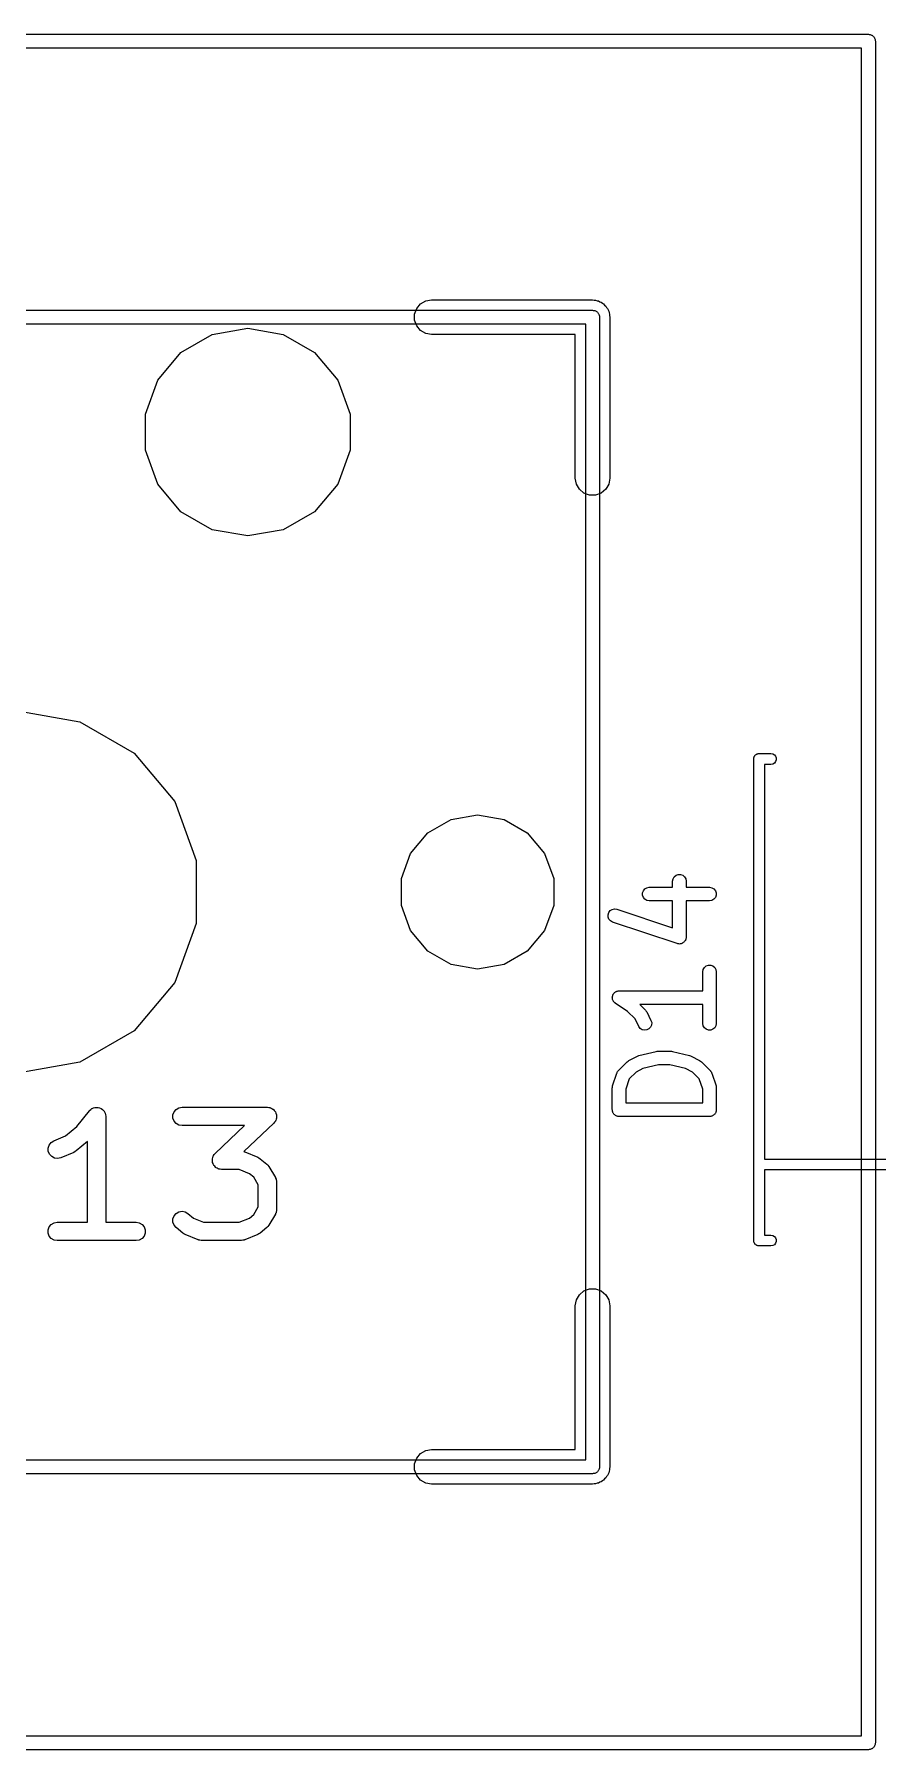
# Model space of a CAD drawing. Header units: millimetres. Extents: x 50 to 169, y 50 to 167.
# Drawn here: x 120.29 to 129.61, y 108.3 to 127.25 of the extents above; entities that cross this region are included whole.
import ezdxf

# ---------------------------------------------------------------- set-up
doc = ezdxf.new("R2010")
doc.units = ezdxf.units.MM
doc.layers.add('BLACK', color=7, linetype='Continuous')

# ---------------------------------------------------------------- blocks, each defined once
blk = doc.blocks.new('hhskb2-Cmts.User')
at = {"layer": 'BLACK'}
for p, q in [((100.65, -62.5738), (113.35, -62.5738)), ((113.35, -62.5738), (113.357, -62.575)), ((113.357, -62.575), (113.363, -62.575)), ((113.363, -62.575), (113.369, -62.5772)), ((113.369, -62.5772), (113.376, -62.5784)), ((113.376, -62.5784), (113.382, -62.5817)), ((113.382, -62.5817), (113.388, -62.584)), ((113.388, -62.584), (113.393, -62.5883)), ((113.393, -62.5883), (113.399, -62.5916)), ((113.399, -62.5916), (113.403, -62.5967)), ((113.403, -62.5967), (113.408, -62.601)), ((113.408, -62.601), (113.412, -62.6068)), ((113.412, -62.6068), (113.416, -62.6119)), ((113.416, -62.6119), (113.418, -62.6182)), ((113.418, -62.6182), (113.422, -62.6239)), ((113.422, -62.6239), (113.423, -62.6305)), ((113.423, -62.6305), (113.425, -62.6368)), ((113.425, -62.6368), (113.425, -62.6434)), ((113.425, -62.6434), (113.426, -62.65)), ((113.426, -62.65), (113.426, -75.35)), ((113.274, -62.7262), (100.726, -62.7262)), ((113.274, -75.2738), (113.274, -62.7262)), ((100.726, -75.2738), (113.274, -75.2738)), ((113.393, -75.4117), (113.388, -75.416)), ((113.399, -75.4084), (113.393, -75.4117)), ((113.403, -75.4033), (113.399, -75.4084)), ((113.408, -75.399), (113.403, -75.4033)), ((113.412, -75.3932), (113.408, -75.399)), ((113.416, -75.3881), (113.412, -75.3932)), ((113.418, -75.3818), (113.416, -75.3881)), ((113.422, -75.3761), (113.418, -75.3818)), ((113.423, -75.3695), (113.422, -75.3761)), ((113.425, -75.3632), (113.423, -75.3695)), ((113.426, -75.35), (113.425, -75.3566)), ((113.425, -75.3566), (113.425, -75.3632)), ((113.35, -75.4262), (100.65, -75.4262)), ((113.357, -75.425), (113.35, -75.4262)), ((113.363, -75.425), (113.357, -75.425)), ((113.369, -75.4228), (113.363, -75.425)), ((113.376, -75.4216), (113.369, -75.4228)), ((113.382, -75.4183), (113.376, -75.4216)), ((113.388, -75.416), (113.382, -75.4183))]:
    blk.add_line(p, q, dxfattribs=at)
blk = doc.blocks.new('hhskb2-Dwgs.User')
at = {"layer": 'BLACK'}
for p, q in [((97.602, -59.5258), (116.398, -59.5258)), ((116.322, -59.6782), (97.6782, -59.6782)), ((116.322, -78.3218), (116.322, -59.6782)), ((116.398, -59.5258), (116.405, -59.527)), ((116.405, -59.527), (116.411, -59.527)), ((116.411, -59.527), (116.417, -59.5292)), ((116.417, -59.5292), (116.424, -59.5304)), ((116.424, -59.5304), (116.43, -59.5337)), ((116.43, -59.5337), (116.436, -59.536)), ((116.436, -59.536), (116.441, -59.5403)), ((116.441, -59.5403), (116.447, -59.5436)), ((116.447, -59.5436), (116.451, -59.5487)), ((116.451, -59.5487), (116.456, -59.553)), ((116.456, -59.553), (116.46, -59.5588)), ((116.46, -59.5588), (116.464, -59.5639)), ((116.464, -59.5639), (116.466, -59.5702)), ((116.466, -59.5702), (116.47, -59.5759)), ((116.47, -59.5759), (116.471, -59.5825)), ((116.471, -59.5825), (116.473, -59.5888)), ((116.473, -59.5888), (116.473, -59.5954)), ((116.473, -59.5954), (116.474, -59.602)), ((116.474, -59.602), (116.474, -78.398)), ((97.6782, -78.3218), (116.322, -78.3218)), ((116.46, -78.4412), (116.456, -78.447)), ((116.464, -78.4361), (116.46, -78.4412)), ((116.466, -78.4298), (116.464, -78.4361)), ((116.47, -78.4241), (116.466, -78.4298)), ((116.471, -78.4175), (116.47, -78.4241)), ((116.473, -78.4112), (116.471, -78.4175)), ((116.474, -78.398), (116.473, -78.4046)), ((116.473, -78.4046), (116.473, -78.4112)), ((116.398, -78.4742), (97.602, -78.4742)), ((116.405, -78.473), (116.398, -78.4742)), ((116.411, -78.473), (116.405, -78.473)), ((116.417, -78.4708), (116.411, -78.473)), ((116.424, -78.4696), (116.417, -78.4708)), ((116.43, -78.4663), (116.424, -78.4696)), ((116.436, -78.464), (116.43, -78.4663)), ((116.441, -78.4597), (116.436, -78.464)), ((116.447, -78.4564), (116.441, -78.4597)), ((116.451, -78.4513), (116.447, -78.4564)), ((116.456, -78.447), (116.451, -78.4513))]:
    blk.add_line(p, q, dxfattribs=at)
blk = doc.blocks.new('hhskb2-F.SilkS')
at = {"layer": 'BLACK'}
for p, q in [((111.407, -62.5547), (111.45, -62.5041)), ((111.45, -62.5041), (111.507, -62.471)), ((111.507, -62.471), (111.572, -62.4595)), ((111.572, -62.4595), (113.35, -62.4595)), ((113.35, -62.4595), (113.366, -62.4624)), ((113.366, -62.4624), (113.383, -62.4624)), ((113.383, -62.4624), (113.399, -62.4681)), ((113.399, -62.4681), (113.415, -62.471)), ((113.415, -62.471), (113.43, -62.4793)), ((113.43, -62.4793), (113.445, -62.485)), ((113.445, -62.485), (113.458, -62.4957)), ((113.458, -62.4957), (113.472, -62.5041)), ((113.472, -62.5041), (113.483, -62.5168)), ((113.483, -62.5168), (113.496, -62.5275)), ((113.496, -62.5275), (113.504, -62.542)), ((111.384, -62.6169), (111.407, -62.5547)), ((111.384, -62.6831), (111.384, -62.6169)), ((111.407, -62.7452), (111.384, -62.6831)), ((113.504, -62.542), (113.515, -62.5547)), ((113.515, -62.5547), (113.521, -62.5704)), ((113.521, -62.5704), (113.529, -62.5848)), ((113.529, -62.5848), (113.532, -62.6013)), ((113.532, -62.6013), (113.538, -62.6169)), ((113.538, -62.6169), (113.538, -62.6336)), ((113.538, -62.6336), (113.54, -62.65)), ((113.54, -62.65), (113.54, -64.428)), ((108.802, -63.0411), (109.148, -62.8418)), ((109.148, -62.8418), (109.54, -62.7726)), ((109.54, -62.7726), (109.932, -62.8418)), ((109.932, -62.8418), (110.278, -63.0411)), ((111.45, -62.7959), (111.407, -62.7452)), ((111.507, -62.829), (111.45, -62.7959)), ((111.572, -62.8405), (111.507, -62.829)), ((113.159, -62.8405), (111.572, -62.8405)), ((113.159, -64.428), (113.159, -62.8405)), ((108.546, -63.3463), (108.802, -63.0411)), ((110.278, -63.0411), (110.534, -63.3463)), ((108.41, -63.7208), (108.546, -63.3463)), ((110.534, -63.3463), (110.67, -63.7208)), ((108.41, -64.1192), (108.41, -63.7208)), ((110.67, -63.7208), (110.67, -64.1192)), ((108.546, -64.4937), (108.41, -64.1192)), ((110.67, -64.1192), (110.534, -64.4937)), ((108.802, -64.7989), (108.546, -64.4937)), ((110.534, -64.4937), (110.278, -64.7989)), ((113.171, -64.4932), (113.159, -64.428)), ((113.204, -64.5505), (113.171, -64.4932)), ((113.255, -64.593), (113.204, -64.5505)), ((113.317, -64.6156), (113.255, -64.593)), ((113.445, -64.593), (113.383, -64.6156)), ((113.496, -64.5505), (113.445, -64.593)), ((113.529, -64.4932), (113.496, -64.5505)), ((113.54, -64.428), (113.529, -64.4932)), ((109.148, -64.9982), (108.802, -64.7989)), ((110.278, -64.7989), (109.932, -64.9982)), ((113.383, -64.6156), (113.317, -64.6156)), ((109.54, -65.0674), (109.148, -64.9982)), ((109.932, -64.9982), (109.54, -65.0674)), ((107, -66.9985), (107.685, -67.1192)), ((107.685, -67.1192), (108.287, -67.4667)), ((108.287, -67.4667), (108.733, -67.9992)), ((115.13, -67.53), (115.131, -67.5248)), ((115.13, -72.85), (115.13, -67.53)), ((115.131, -67.5196), (115.133, -67.5147)), ((115.131, -67.5248), (115.131, -67.5196)), ((115.133, -67.5147), (115.134, -67.5095)), ((115.134, -67.5095), (115.136, -67.5049)), ((115.136, -67.5049), (115.138, -67.5)), ((115.138, -67.5), (115.141, -67.496)), ((115.141, -67.496), (115.144, -67.4914)), ((115.144, -67.4914), (115.148, -67.4881)), ((115.148, -67.4881), (115.151, -67.484)), ((115.151, -67.484), (115.156, -67.4814)), ((115.156, -67.4814), (115.16, -67.478)), ((115.16, -67.478), (115.165, -67.4762)), ((115.165, -67.4762), (115.169, -67.4736)), ((115.169, -67.4736), (115.175, -67.4727)), ((115.175, -67.4727), (115.18, -67.4709)), ((115.18, -67.4709), (115.185, -67.4709)), ((115.185, -67.4709), (115.19, -67.47)), ((115.19, -67.47), (115.32, -67.47)), ((115.32, -67.59), (115.25, -67.59)), ((115.25, -67.59), (115.25, -71.95)), ((115.32, -67.47), (115.341, -67.4736)), ((115.341, -67.5864), (115.32, -67.59)), ((115.341, -67.4736), (115.359, -67.484)), ((115.359, -67.576), (115.341, -67.5864)), ((115.359, -67.484), (115.372, -67.5)), ((115.372, -67.56), (115.359, -67.576)), ((115.372, -67.5), (115.379, -67.5196)), ((115.379, -67.5404), (115.372, -67.56)), ((115.379, -67.5196), (115.379, -67.5404)), ((108.733, -67.9992), (108.971, -68.6524)), ((111.531, -68.3457), (111.788, -68.1974)), ((111.788, -68.1974), (112.08, -68.1458)), ((112.08, -68.1458), (112.372, -68.1974)), ((112.372, -68.1974), (112.629, -68.3457)), ((111.34, -68.5729), (111.531, -68.3457)), ((112.629, -68.3457), (112.82, -68.5729)), ((111.239, -68.8517), (111.34, -68.5729)), ((112.82, -68.5729), (112.921, -68.8517)), ((108.971, -68.6524), (108.971, -69.3476)), ((111.239, -69.1483), (111.239, -68.8517)), ((112.921, -68.8517), (112.921, -69.1483)), ((113.911, -68.9858), (113.928, -68.9659)), ((113.928, -68.9659), (113.95, -68.9529)), ((113.95, -68.9529), (113.976, -68.9483)), ((113.976, -68.9483), (114.234, -68.9483)), ((114.234, -68.8805), (114.239, -68.8548)), ((114.234, -68.9483), (114.234, -68.8805)), ((114.239, -68.8548), (114.252, -68.8323)), ((114.252, -68.8323), (114.272, -68.8155)), ((114.272, -68.8155), (114.296, -68.8066)), ((114.296, -68.8066), (114.322, -68.8066)), ((114.322, -68.8066), (114.347, -68.8155)), ((114.347, -68.8155), (114.367, -68.8323)), ((114.367, -68.8323), (114.38, -68.8548)), ((114.38, -68.8548), (114.384, -68.8805)), ((114.384, -68.8805), (114.384, -68.9483)), ((114.384, -68.9483), (114.642, -68.9483)), ((114.642, -68.9483), (114.668, -68.9529)), ((114.668, -68.9529), (114.691, -68.9659)), ((114.691, -68.9659), (114.707, -68.9858)), ((111.34, -69.4271), (111.239, -69.1483)), ((112.921, -69.1483), (112.82, -69.4271)), ((113.902, -69.0103), (113.911, -68.9858)), ((113.902, -69.0364), (113.902, -69.0103)), ((113.911, -69.0608), (113.902, -69.0364)), ((113.928, -69.0808), (113.911, -69.0608)), ((113.95, -69.0938), (113.928, -69.0808)), ((113.976, -69.0983), (113.95, -69.0938)), ((114.234, -69.0983), (113.976, -69.0983)), ((114.234, -69.3955), (114.234, -69.0983)), ((114.642, -69.0983), (114.384, -69.0983)), ((114.384, -69.0983), (114.384, -69.4995)), ((114.668, -69.0938), (114.642, -69.0983)), ((114.691, -69.0808), (114.668, -69.0938)), ((114.707, -69.0608), (114.691, -69.0808)), ((114.707, -68.9858), (114.716, -69.0103)), ((114.716, -69.0364), (114.707, -69.0608)), ((114.716, -69.0103), (114.716, -69.0364)), ((108.971, -69.3476), (108.733, -70.0008)), ((113.521, -69.2504), (113.529, -69.2257)), ((113.521, -69.2765), (113.521, -69.2504)), ((113.531, -69.3007), (113.521, -69.2765)), ((113.529, -69.2257), (113.545, -69.2053)), ((113.548, -69.3202), (113.531, -69.3007)), ((113.545, -69.2053), (113.567, -69.1917)), ((113.571, -69.3326), (113.548, -69.3202)), ((113.567, -69.1917), (113.593, -69.1865)), ((114.285, -69.5707), (113.571, -69.3326)), ((113.593, -69.1865), (113.618, -69.1903)), ((113.618, -69.1903), (114.234, -69.3955)), ((111.531, -69.6543), (111.34, -69.4271)), ((112.82, -69.4271), (112.629, -69.6543)), ((114.375, -69.5352), (114.37, -69.5412)), ((114.377, -69.53), (114.375, -69.5352)), ((114.38, -69.5252), (114.377, -69.53)), ((114.381, -69.5177), (114.38, -69.5252)), ((114.383, -69.5105), (114.381, -69.5177)), ((114.384, -69.4995), (114.383, -69.505)), ((114.383, -69.505), (114.383, -69.5105)), ((111.788, -69.8026), (111.531, -69.6543)), ((112.629, -69.6543), (112.372, -69.8026)), ((114.291, -69.5715), (114.285, -69.5707)), ((114.296, -69.5734), (114.291, -69.5715)), ((114.304, -69.5734), (114.296, -69.5734)), ((114.311, -69.5745), (114.304, -69.5734)), ((114.317, -69.5734), (114.311, -69.5745)), ((114.322, -69.5734), (114.317, -69.5734)), ((114.329, -69.5708), (114.322, -69.5734)), ((114.337, -69.5693), (114.329, -69.5708)), ((114.341, -69.5664), (114.337, -69.5693)), ((114.347, -69.5645), (114.341, -69.5664)), ((114.352, -69.5596), (114.347, -69.5645)), ((114.359, -69.5556), (114.352, -69.5596)), ((114.362, -69.5513), (114.359, -69.5556)), ((114.367, -69.5477), (114.362, -69.5513)), ((114.37, -69.5412), (114.367, -69.5477)), ((112.08, -69.8541), (111.788, -69.8026)), ((112.372, -69.8026), (112.08, -69.8541)), ((114.567, -69.8805), (114.572, -69.8548)), ((114.567, -70.0912), (114.567, -69.8805)), ((114.572, -69.8548), (114.585, -69.8323)), ((114.585, -69.8323), (114.605, -69.8155)), ((114.605, -69.8155), (114.629, -69.8066)), ((114.629, -69.8066), (114.655, -69.8066)), ((114.655, -69.8066), (114.68, -69.8155)), ((114.68, -69.8155), (114.7, -69.8323)), ((114.7, -69.8323), (114.713, -69.8548)), ((114.713, -69.8548), (114.717, -69.8805)), ((114.717, -69.8805), (114.717, -70.4519)), ((108.733, -70.0008), (108.287, -70.5332)), ((113.592, -70.1119), (113.594, -70.1087)), ((113.594, -70.1087), (113.602, -70.1043)), ((113.602, -70.1043), (113.609, -70.099)), ((113.609, -70.099), (113.613, -70.0978)), ((113.613, -70.0978), (113.617, -70.0957)), ((113.617, -70.0957), (113.626, -70.0942)), ((113.626, -70.0942), (113.634, -70.0916)), ((113.634, -70.0916), (113.638, -70.0919)), ((113.638, -70.0919), (113.642, -70.0912)), ((113.642, -70.0912), (114.567, -70.0912)), ((113.568, -70.1614), (113.569, -70.1573)), ((113.569, -70.1703), (113.568, -70.1614)), ((113.569, -70.1532), (113.572, -70.1448)), ((113.569, -70.1573), (113.569, -70.1532)), ((113.569, -70.1792), (113.569, -70.1703)), ((113.57, -70.1831), (113.569, -70.1792)), ((113.57, -70.1873), (113.57, -70.1831)), ((113.574, -70.1953), (113.57, -70.1873)), ((113.572, -70.1448), (113.574, -70.1361)), ((113.574, -70.1361), (113.576, -70.1326)), ((113.577, -70.2037), (113.574, -70.1953)), ((113.576, -70.1326), (113.577, -70.1287)), ((113.577, -70.1287), (113.583, -70.1218)), ((113.58, -70.2069), (113.577, -70.2037)), ((113.582, -70.2106), (113.58, -70.2069)), ((113.588, -70.2168), (113.582, -70.2106)), ((113.583, -70.1218), (113.588, -70.1144)), ((113.588, -70.1144), (113.592, -70.1119)), ((113.594, -70.2236), (113.588, -70.2168)), ((113.598, -70.2257), (113.594, -70.2236)), ((113.601, -70.2286), (113.598, -70.2257)), ((113.737, -70.3197), (113.601, -70.2286)), ((114.567, -70.2412), (113.871, -70.2412)), ((113.871, -70.2412), (113.934, -70.3036)), ((114.567, -70.4519), (114.567, -70.2412)), ((113.819, -70.4011), (113.737, -70.3197)), ((113.861, -70.4854), (113.819, -70.4011)), ((113.877, -70.5064), (113.861, -70.4854)), ((113.934, -70.3036), (113.94, -70.3135)), ((113.94, -70.3135), (113.948, -70.3231)), ((113.948, -70.3231), (113.995, -70.4184)), ((114.001, -70.4693), (113.991, -70.4932)), ((113.995, -70.4184), (114.003, -70.4433)), ((114.003, -70.4433), (114.001, -70.4693)), ((114.572, -70.4776), (114.567, -70.4519)), ((114.585, -70.5001), (114.572, -70.4776)), ((114.713, -70.4776), (114.7, -70.5001)), ((114.717, -70.4519), (114.713, -70.4776)), ((108.287, -70.5332), (107.685, -70.8808)), ((113.898, -70.5207), (113.877, -70.5064)), ((113.924, -70.5268), (113.898, -70.5207)), ((113.949, -70.5238), (113.924, -70.5268)), ((113.973, -70.5121), (113.949, -70.5238)), ((113.991, -70.4932), (113.973, -70.5121)), ((114.605, -70.5169), (114.585, -70.5001)), ((114.629, -70.5258), (114.605, -70.5169)), ((114.655, -70.5258), (114.629, -70.5258)), ((114.68, -70.5169), (114.655, -70.5258)), ((114.7, -70.5001), (114.68, -70.5169)), ((113.742, -70.8682), (113.752, -70.861)), ((113.752, -70.861), (113.847, -70.8134)), ((113.847, -70.8134), (113.855, -70.8111)), ((113.855, -70.8111), (113.862, -70.8077)), ((113.862, -70.8077), (114.053, -70.7601)), ((114.053, -70.7601), (114.062, -70.7595)), ((114.062, -70.7595), (114.071, -70.7579)), ((114.071, -70.7579), (114.214, -70.7579)), ((114.214, -70.7579), (114.223, -70.7595)), ((114.223, -70.7595), (114.232, -70.7601)), ((114.232, -70.7601), (114.422, -70.8077)), ((114.422, -70.8077), (114.43, -70.8111)), ((114.43, -70.8111), (114.438, -70.8134)), ((114.438, -70.8134), (114.533, -70.861)), ((114.533, -70.861), (114.543, -70.8682)), ((107.685, -70.8808), (107, -71.0015)), ((113.571, -71.1425), (113.619, -70.9996)), ((113.619, -70.9996), (113.621, -70.9958)), ((113.621, -70.9958), (113.622, -70.9916)), ((113.622, -70.9916), (113.627, -70.9844)), ((113.627, -70.9844), (113.631, -70.9767)), ((113.631, -70.9767), (113.634, -70.9738)), ((113.634, -70.9738), (113.637, -70.9703)), ((113.637, -70.9703), (113.732, -70.8751)), ((113.732, -70.8751), (113.742, -70.8682)), ((113.83, -70.9897), (113.756, -71.0638)), ((113.907, -70.9512), (113.83, -70.9897)), ((114.08, -70.9079), (113.907, -70.9512)), ((114.205, -70.9079), (114.08, -70.9079)), ((114.378, -70.9512), (114.205, -70.9079)), ((114.455, -70.9897), (114.378, -70.9512)), ((114.529, -71.0638), (114.455, -70.9897)), ((114.543, -70.8682), (114.553, -70.8751)), ((114.553, -70.8751), (114.648, -70.9703)), ((114.648, -70.9703), (114.65, -70.9738)), ((114.65, -70.9738), (114.654, -70.9767)), ((114.654, -70.9767), (114.658, -70.9844)), ((114.658, -70.9844), (114.663, -70.9916)), ((114.663, -70.9916), (114.664, -70.9958)), ((114.664, -70.9958), (114.666, -70.9996)), ((114.666, -70.9996), (114.714, -71.1425)), ((113.567, -71.1662), (113.569, -71.1543)), ((113.567, -71.4043), (113.567, -71.1662)), ((113.569, -71.1543), (113.571, -71.1425)), ((113.756, -71.0638), (113.717, -71.1784)), ((113.717, -71.1784), (113.717, -71.3293)), ((114.567, -71.1784), (114.529, -71.0638)), ((114.567, -71.3293), (114.567, -71.1784)), ((114.714, -71.1425), (114.715, -71.1543)), ((114.715, -71.1543), (114.717, -71.1662)), ((114.717, -71.1662), (114.717, -71.4043)), ((107.653, -71.5895), (107.792, -71.4161)), ((107.792, -71.4153), (107.793, -71.4142)), ((107.792, -71.4161), (107.792, -71.4153)), ((107.793, -71.4142), (107.806, -71.4036)), ((107.806, -71.4036), (107.818, -71.3927)), ((107.818, -71.3927), (107.819, -71.3923)), ((107.819, -71.3923), (107.82, -71.3915)), ((107.82, -71.3915), (107.836, -71.3859)), ((107.836, -71.3859), (107.851, -71.3799)), ((107.851, -71.3799), (107.852, -71.3799)), ((107.852, -71.3799), (107.853, -71.3795)), ((107.853, -71.3795), (107.87, -71.3795)), ((107.87, -71.3795), (107.886, -71.3791)), ((107.886, -71.3791), (107.887, -71.3795)), ((107.887, -71.3795), (107.888, -71.3795)), ((107.888, -71.3795), (107.904, -71.3851)), ((107.904, -71.3851), (107.92, -71.3904)), ((107.92, -71.3904), (107.921, -71.3911)), ((107.921, -71.3911), (107.922, -71.3915)), ((107.922, -71.3915), (107.934, -71.4021)), ((107.934, -71.4021), (107.947, -71.4124)), ((107.947, -71.4124), (107.948, -71.4134)), ((107.948, -71.4134), (107.949, -71.4142)), ((107.949, -71.4142), (107.957, -71.4285)), ((107.957, -71.4285), (107.965, -71.4426)), ((108.714, -71.4619), (108.726, -71.4287)), ((108.726, -71.4287), (108.749, -71.4017)), ((108.749, -71.4017), (108.78, -71.3841)), ((108.78, -71.3841), (108.814, -71.3779)), ((108.814, -71.3779), (109.758, -71.3779)), ((109.758, -71.3779), (109.772, -71.3804)), ((109.772, -71.3804), (109.786, -71.3821)), ((109.786, -71.3821), (109.789, -71.3835)), ((109.789, -71.3835), (109.792, -71.3841)), ((109.792, -71.3841), (109.805, -71.3913)), ((109.805, -71.3913), (109.818, -71.3977)), ((109.818, -71.3977), (109.82, -71.4001)), ((109.82, -71.4001), (109.823, -71.4017)), ((109.823, -71.4017), (109.832, -71.4128)), ((109.832, -71.4128), (109.842, -71.4233)), ((109.842, -71.4233), (109.844, -71.4263)), ((109.844, -71.4263), (109.846, -71.4287)), ((109.846, -71.4287), (109.851, -71.4423)), ((113.569, -71.4107), (113.567, -71.4043)), ((113.569, -71.4173), (113.569, -71.4107)), ((113.571, -71.4235), (113.569, -71.4173)), ((113.572, -71.4299), (113.571, -71.4235)), ((113.575, -71.4356), (113.572, -71.4299)), ((113.717, -71.3293), (114.567, -71.3293)), ((114.713, -71.4299), (114.71, -71.4356)), ((114.714, -71.4235), (114.713, -71.4299)), ((114.716, -71.4173), (114.714, -71.4235)), ((114.717, -71.4043), (114.716, -71.4107)), ((114.716, -71.4107), (114.716, -71.4173)), ((107.527, -71.694), (107.653, -71.5895)), ((107.965, -71.4426), (107.966, -71.4437)), ((107.966, -71.4437), (107.966, -71.4448)), ((107.966, -71.4448), (107.969, -71.461)), ((107.969, -71.461), (107.972, -71.4771)), ((107.972, -71.4771), (107.972, -71.4783)), ((107.972, -71.4783), (107.972, -71.4795)), ((107.972, -71.4795), (107.972, -72.6479)), ((108.714, -71.4972), (108.714, -71.4619)), ((108.726, -71.5303), (108.714, -71.4972)), ((108.749, -71.5574), (108.726, -71.5303)), ((108.78, -71.575), (108.749, -71.5574)), ((108.814, -71.5811), (108.78, -71.575)), ((109.504, -71.5811), (108.814, -71.5811)), ((109.18, -71.8898), (109.504, -71.5811)), ((109.828, -71.5531), (109.498, -71.8671)), ((109.836, -71.5414), (109.828, -71.5531)), ((109.846, -71.5303), (109.836, -71.5414)), ((109.847, -71.5273), (109.846, -71.5303)), ((109.849, -71.5247), (109.847, -71.5273)), ((109.853, -71.5108), (109.849, -71.5247)), ((109.851, -71.4423), (109.856, -71.4556)), ((109.858, -71.4972), (109.853, -71.5108)), ((109.856, -71.4556), (109.857, -71.4588)), ((109.857, -71.4588), (109.858, -71.4619)), ((109.858, -71.4619), (109.858, -71.4764)), ((109.858, -71.4764), (109.859, -71.4908)), ((109.859, -71.4908), (109.858, -71.4939)), ((109.858, -71.4939), (109.858, -71.4972)), ((113.577, -71.4418), (113.575, -71.4356)), ((113.582, -71.4468), (113.577, -71.4418)), ((113.585, -71.4525), (113.582, -71.4468)), ((113.59, -71.4567), (113.585, -71.4525)), ((113.594, -71.4617), (113.59, -71.4567)), ((113.6, -71.465), (113.594, -71.4617)), ((113.605, -71.4692), (113.6, -71.465)), ((113.611, -71.4715), (113.605, -71.4692)), ((113.617, -71.4748), (113.611, -71.4715)), ((113.623, -71.4759), (113.617, -71.4748)), ((113.629, -71.4781), (113.623, -71.4759)), ((113.636, -71.4781), (113.629, -71.4781)), ((113.642, -71.4793), (113.636, -71.4781)), ((114.642, -71.4793), (113.642, -71.4793)), ((114.649, -71.4781), (114.642, -71.4793)), ((114.655, -71.4781), (114.649, -71.4781)), ((114.662, -71.4759), (114.655, -71.4781)), ((114.668, -71.4748), (114.662, -71.4759)), ((114.674, -71.4715), (114.668, -71.4748)), ((114.68, -71.4692), (114.674, -71.4715)), ((114.685, -71.465), (114.68, -71.4692)), ((114.691, -71.4617), (114.685, -71.465)), ((114.695, -71.4567), (114.691, -71.4617)), ((114.7, -71.4525), (114.695, -71.4567)), ((114.703, -71.4468), (114.7, -71.4525)), ((114.707, -71.4418), (114.703, -71.4468)), ((114.71, -71.4356), (114.707, -71.4418)), ((107.335, -71.8293), (107.345, -71.7957)), ((107.345, -71.7957), (107.367, -71.7676)), ((107.367, -71.7676), (107.396, -71.7486)), ((107.396, -71.7486), (107.527, -71.694)), ((107.769, -71.7569), (107.646, -71.86)), ((107.769, -72.6479), (107.769, -71.7569)), ((107.336, -71.8646), (107.335, -71.8293)), ((107.35, -71.8971), (107.336, -71.8646)), ((107.374, -71.9231), (107.35, -71.8971)), ((107.405, -71.9393), (107.374, -71.9231)), ((107.44, -71.9439), (107.405, -71.9393)), ((107.475, -71.9362), (107.44, -71.9439)), ((107.62, -71.8757), (107.475, -71.9362)), ((107.632, -71.8675), (107.62, -71.8757)), ((107.646, -71.86), (107.632, -71.8675)), ((109.149, -71.952), (109.15, -71.9489)), ((109.15, -71.9665), (109.149, -71.952)), ((109.15, -71.9457), (109.155, -71.9321)), ((109.15, -71.9489), (109.15, -71.9457)), ((109.15, -71.981), (109.15, -71.9665)), ((109.151, -71.984), (109.15, -71.981)), ((109.151, -71.9872), (109.151, -71.984)), ((109.157, -72.0005), (109.151, -71.9872)), ((109.155, -71.9321), (109.159, -71.9182)), ((109.162, -72.0141), (109.157, -72.0005)), ((109.159, -71.9182), (109.161, -71.9156)), ((109.161, -71.9156), (109.162, -71.9125)), ((109.162, -71.9125), (109.171, -71.9014)), ((109.171, -71.9014), (109.18, -71.8898)), ((109.498, -71.8671), (109.502, -71.8679)), ((109.502, -71.8679), (109.504, -71.869)), ((109.504, -71.869), (109.507, -71.8695)), ((109.507, -71.8695), (109.652, -71.93)), ((109.652, -71.93), (109.664, -71.9382)), ((109.664, -71.9382), (109.678, -71.9458)), ((109.678, -71.9458), (109.75, -72.0062)), ((115.25, -71.95), (117.95, -71.95)), ((109.164, -72.0166), (109.162, -72.0141)), ((109.165, -72.0196), (109.164, -72.0166)), ((109.175, -72.0301), (109.165, -72.0196)), ((109.184, -72.0412), (109.175, -72.0301)), ((109.187, -72.0428), (109.184, -72.0412)), ((109.189, -72.0451), (109.187, -72.0428)), ((109.202, -72.0516), (109.189, -72.0451)), ((109.215, -72.0588), (109.202, -72.0516)), ((109.218, -72.0594), (109.215, -72.0588)), ((109.221, -72.0608), (109.218, -72.0594)), ((109.235, -72.0624), (109.221, -72.0608)), ((109.25, -72.0649), (109.235, -72.0624)), ((109.447, -72.0649), (109.25, -72.0649)), ((109.559, -72.1117), (109.447, -72.0649)), ((109.607, -72.1513), (109.559, -72.1117)), ((109.656, -72.2334), (109.607, -72.1513)), ((109.75, -72.0062), (109.761, -72.0192)), ((109.761, -72.0192), (109.772, -72.032)), ((109.772, -72.032), (109.845, -72.153)), ((109.845, -72.153), (109.848, -72.1621)), ((109.848, -72.1621), (109.853, -72.1705)), ((109.853, -72.1705), (109.855, -72.1784)), ((109.855, -72.1784), (109.857, -72.1859)), ((109.857, -72.1859), (109.858, -72.1956)), ((117.95, -72.07), (115.25, -72.07)), ((115.25, -72.07), (115.25, -72.79)), ((109.656, -72.4795), (109.656, -72.2334)), ((109.858, -72.1956), (109.859, -72.2052)), ((109.859, -72.2052), (109.859, -72.5076)), ((108.726, -72.5781), (108.749, -72.551)), ((108.749, -72.551), (108.779, -72.5332)), ((108.779, -72.5332), (108.814, -72.527)), ((108.814, -72.527), (108.849, -72.533)), ((108.849, -72.533), (108.879, -72.5505)), ((108.879, -72.5505), (108.94, -72.6012)), ((109.559, -72.6012), (109.607, -72.5615)), ((109.607, -72.5615), (109.656, -72.4795)), ((109.845, -72.5599), (109.772, -72.6808)), ((109.848, -72.5508), (109.845, -72.5599)), ((109.853, -72.5424), (109.848, -72.5508)), ((109.855, -72.5344), (109.853, -72.5424)), ((109.857, -72.5269), (109.855, -72.5344)), ((109.858, -72.5172), (109.857, -72.5269)), ((109.859, -72.5076), (109.858, -72.5172)), ((107.335, -72.7319), (107.347, -72.6987)), ((107.335, -72.7672), (107.335, -72.7319)), ((107.347, -72.6987), (107.37, -72.6717)), ((107.37, -72.6717), (107.401, -72.6541)), ((107.401, -72.6541), (107.435, -72.6479)), ((107.435, -72.6479), (107.769, -72.6479)), ((107.972, -72.6479), (108.306, -72.6479)), ((108.306, -72.6479), (108.341, -72.6541)), ((108.341, -72.6541), (108.372, -72.6717)), ((108.372, -72.6717), (108.394, -72.6987)), ((108.394, -72.6987), (108.406, -72.7319)), ((108.406, -72.7319), (108.406, -72.7672)), ((108.714, -72.6113), (108.726, -72.5781)), ((108.714, -72.6466), (108.714, -72.6113)), ((108.726, -72.6797), (108.714, -72.6466)), ((108.749, -72.7066), (108.726, -72.6797)), ((108.822, -72.7671), (108.749, -72.7066)), ((108.94, -72.6012), (109.052, -72.6479)), ((109.052, -72.6479), (109.447, -72.6479)), ((109.447, -72.6479), (109.559, -72.6012)), ((109.75, -72.7066), (109.678, -72.7671)), ((109.761, -72.6937), (109.75, -72.7066)), ((109.772, -72.6808), (109.761, -72.6937)), ((107.347, -72.8003), (107.335, -72.7672)), ((107.37, -72.8274), (107.347, -72.8003)), ((107.401, -72.845), (107.37, -72.8274)), ((107.435, -72.8511), (107.401, -72.845)), ((108.306, -72.8511), (107.435, -72.8511)), ((108.341, -72.845), (108.306, -72.8511)), ((108.372, -72.8274), (108.341, -72.845)), ((108.394, -72.8003), (108.372, -72.8274)), ((108.406, -72.7672), (108.394, -72.8003)), ((108.835, -72.7746), (108.822, -72.7671)), ((108.848, -72.7828), (108.835, -72.7746)), ((108.993, -72.8433), (108.848, -72.7828)), ((108.995, -72.8438), (108.993, -72.8433)), ((108.997, -72.845), (108.995, -72.8438)), ((109.012, -72.8477), (108.997, -72.845)), ((109.027, -72.851), (109.012, -72.8477)), ((109.03, -72.8507), (109.027, -72.851)), ((109.032, -72.8511), (109.03, -72.8507)), ((109.467, -72.8511), (109.032, -72.8511)), ((109.47, -72.8507), (109.467, -72.8511)), ((109.472, -72.851), (109.47, -72.8507)), ((109.487, -72.8477), (109.472, -72.851)), ((109.502, -72.845), (109.487, -72.8477)), ((109.504, -72.8438), (109.502, -72.845)), ((109.507, -72.8433), (109.504, -72.8438)), ((109.652, -72.7828), (109.507, -72.8433)), ((109.664, -72.7746), (109.652, -72.7828)), ((109.678, -72.7671), (109.664, -72.7746)), ((115.131, -72.8552), (115.13, -72.85)), ((115.131, -72.8604), (115.131, -72.8552)), ((115.133, -72.8653), (115.131, -72.8604)), ((115.134, -72.8705), (115.133, -72.8653)), ((115.136, -72.8751), (115.134, -72.8705)), ((115.138, -72.88), (115.136, -72.8751)), ((115.141, -72.884), (115.138, -72.88)), ((115.144, -72.8886), (115.141, -72.884)), ((115.148, -72.8919), (115.144, -72.8886)), ((115.151, -72.896), (115.148, -72.8919)), ((115.156, -72.8986), (115.151, -72.896)), ((115.16, -72.902), (115.156, -72.8986)), ((115.165, -72.9038), (115.16, -72.902)), ((115.169, -72.9064), (115.165, -72.9038)), ((115.175, -72.9073), (115.169, -72.9064)), ((115.18, -72.9091), (115.175, -72.9073)), ((115.185, -72.9091), (115.18, -72.9091)), ((115.19, -72.91), (115.185, -72.9091)), ((115.32, -72.91), (115.19, -72.91)), ((115.25, -72.79), (115.32, -72.79)), ((115.32, -72.79), (115.341, -72.7936)), ((115.341, -72.9064), (115.32, -72.91)), ((115.341, -72.7936), (115.359, -72.804)), ((115.359, -72.896), (115.341, -72.9064)), ((115.359, -72.804), (115.372, -72.82)), ((115.372, -72.88), (115.359, -72.896)), ((115.372, -72.82), (115.379, -72.8396)), ((115.379, -72.8604), (115.372, -72.88)), ((115.379, -72.8396), (115.379, -72.8604)), ((113.159, -73.572), (113.171, -73.5068)), ((113.171, -73.5068), (113.204, -73.4495)), ((113.204, -73.4495), (113.255, -73.407)), ((113.255, -73.407), (113.317, -73.3844)), ((113.317, -73.3844), (113.383, -73.3844)), ((113.383, -73.3844), (113.445, -73.407)), ((113.445, -73.407), (113.496, -73.4495)), ((113.496, -73.4495), (113.529, -73.5068)), ((113.529, -73.5068), (113.54, -73.572)), ((113.159, -75.1595), (113.159, -73.572)), ((113.54, -73.572), (113.54, -75.35)), ((111.407, -75.2548), (111.45, -75.2041)), ((111.45, -75.2041), (111.507, -75.171)), ((111.507, -75.171), (111.572, -75.1595)), ((111.572, -75.1595), (113.159, -75.1595)), ((111.384, -75.3169), (111.407, -75.2548)), ((111.384, -75.3831), (111.384, -75.3169)), ((111.407, -75.4453), (111.384, -75.3831)), ((113.532, -75.3987), (113.529, -75.4152)), ((113.538, -75.3831), (113.532, -75.3987)), ((113.54, -75.35), (113.538, -75.3664)), ((113.538, -75.3664), (113.538, -75.3831)), ((111.45, -75.4959), (111.407, -75.4453)), ((111.507, -75.529), (111.45, -75.4959)), ((111.572, -75.5405), (111.507, -75.529)), ((113.35, -75.5405), (111.572, -75.5405)), ((113.366, -75.5376), (113.35, -75.5405)), ((113.383, -75.5376), (113.366, -75.5376)), ((113.399, -75.5319), (113.383, -75.5376)), ((113.415, -75.529), (113.399, -75.5319)), ((113.43, -75.5207), (113.415, -75.529)), ((113.445, -75.515), (113.43, -75.5207)), ((113.458, -75.5043), (113.445, -75.515)), ((113.472, -75.4959), (113.458, -75.5043)), ((113.483, -75.4832), (113.472, -75.4959)), ((113.496, -75.4725), (113.483, -75.4832)), ((113.504, -75.458), (113.496, -75.4725)), ((113.515, -75.4453), (113.504, -75.458)), ((113.521, -75.4296), (113.515, -75.4453)), ((113.529, -75.4152), (113.521, -75.4296))]:
    blk.add_line(p, q, dxfattribs=at)

msp = doc.modelspace()

# ---------------------------------------------------------------- block references
for name in ['hhskb2-F.SilkS', 'hhskb2-Dwgs.User', 'hhskb2-Cmts.User']:
    msp.add_blockref(name, (13.113, 186.774))

doc.saveas('drawing.dxf')
